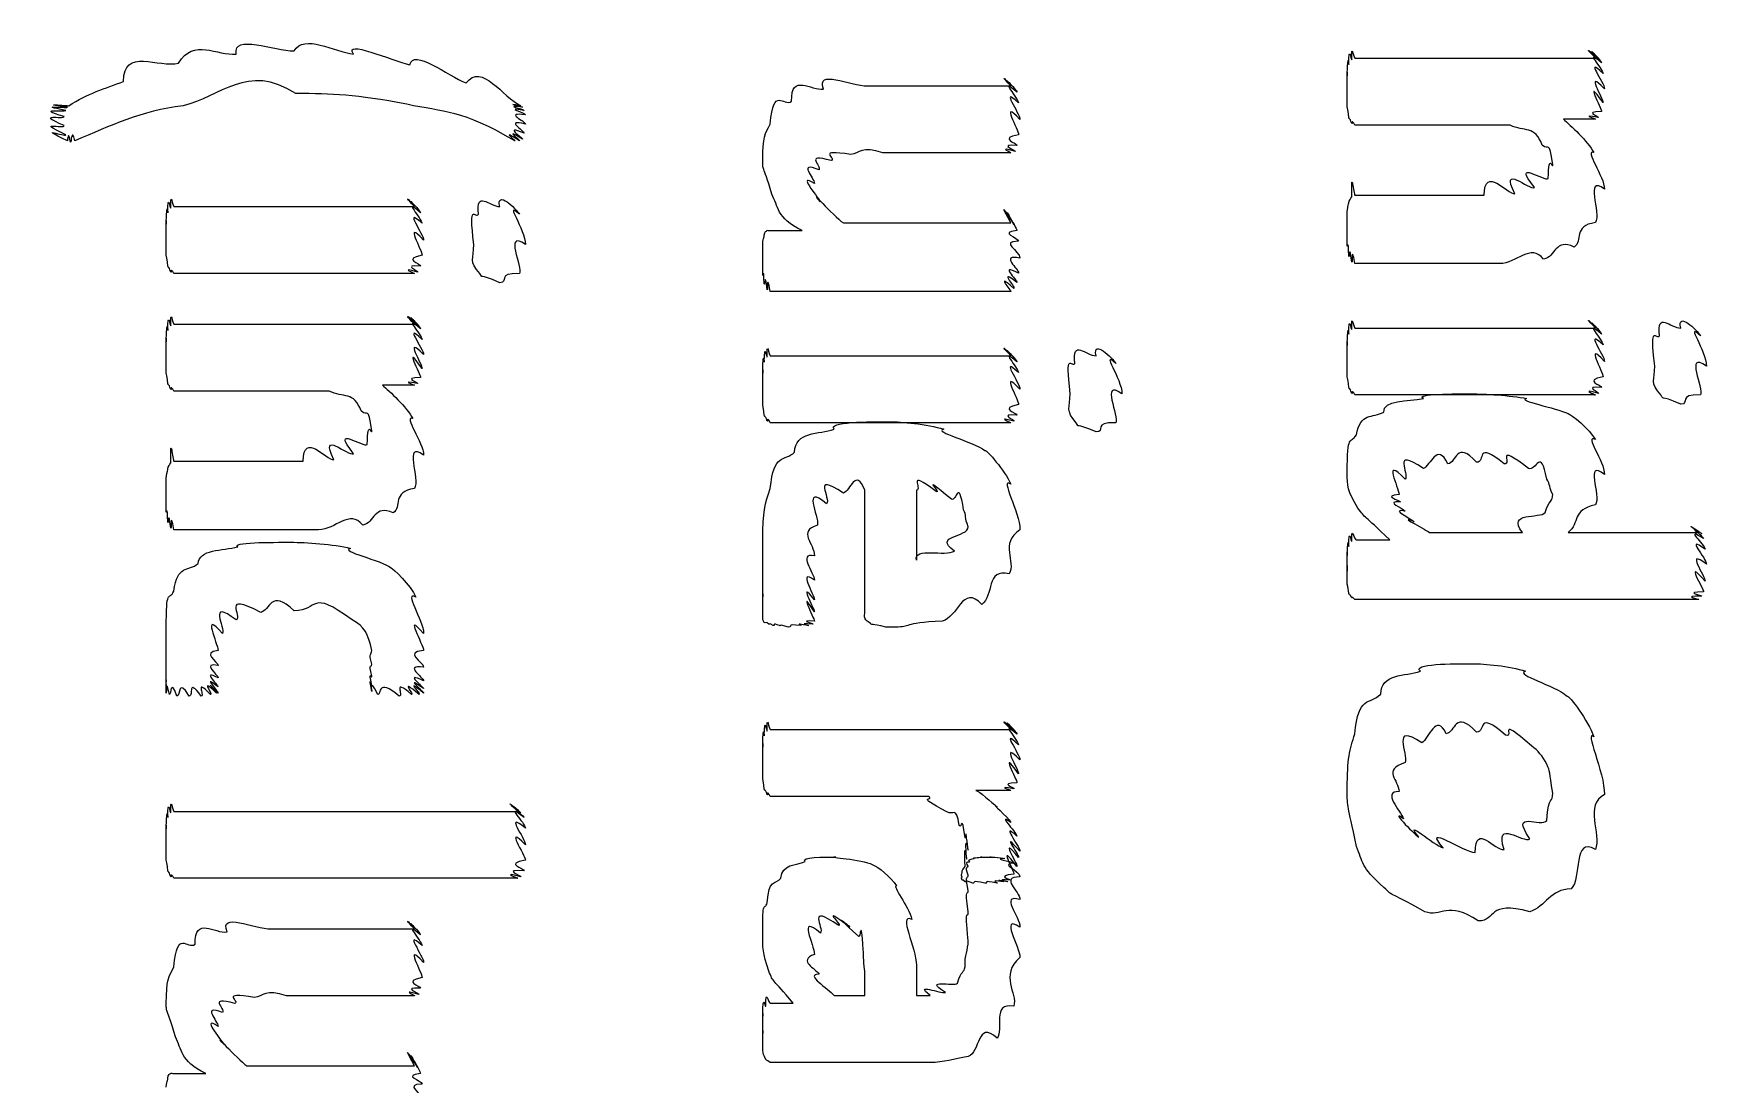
# Model space of a CAD drawing. Header units: millimetres. Extents: x 0 to 33.1, y 1.5 to 45.3.
# Drawn here: x 0.3605 to 0.599, y 5.433 to 5.5828 of the extents above; entities that cross this region are included whole.
import ezdxf

# ---------------------------------------------------------------- set-up
doc = ezdxf.new("R2010")
doc.units = ezdxf.units.MM
doc.header["$MEASUREMENT"] = 0
doc.layers.get('0').update_dxf_attribs({"linetype": 'CONTINUOUS'})

msp = doc.modelspace()

# ---------------------------------------------------------------- linework, layer by layer
at = {"color": 11, "linetype": 'Continuous'}
for p, q in [((0.548882, 5.57932), (0.583171, 5.57932)), ((0.479438, 5.57536), (0.499838, 5.57536)), ((0.571018, 5.56976), (0.548882, 5.56976)), ((0.583171, 5.57064), (0.578614, 5.57064)), ((0.429144, 5.56754), (0.429144, 5.56754)), ((0.499838, 5.56581), (0.481608, 5.56581)), ((0.548882, 5.55979), (0.567329, 5.55979)), ((0.380533, 5.55817), (0.414822, 5.55817)), ((0.465549, 5.55474), (0.470107, 5.55474)), ((0.475965, 5.55583), (0.499838, 5.55583)), ((0.569499, 5.55003), (0.548882, 5.55003)), ((0.414822, 5.54861), (0.380533, 5.54861)), ((0.426975, 5.54731), (0.426975, 5.54731)), ((0.499838, 5.54606), (0.465549, 5.54606)), ((0.380533, 5.54139), (0.414822, 5.54139)), ((0.548882, 5.54085), (0.583171, 5.54085)), ((0.465549, 5.53689), (0.499838, 5.53689)), ((0.402669, 5.53185), (0.380533, 5.53185)), ((0.414822, 5.53271), (0.410265, 5.53271)), ((0.583171, 5.53131), (0.548882, 5.53131)), ((0.595324, 5.53), (0.595324, 5.53)), ((0.499838, 5.52735), (0.465549, 5.52735)), ((0.51199, 5.52604), (0.51199, 5.52604)), ((0.380533, 5.52186), (0.398981, 5.52186)), ((0.479004, 5.50017), (0.479004, 5.51774)), ((0.486382, 5.51774), (0.486382, 5.50776)), ((0.40115, 5.5121), (0.380533, 5.5121)), ((0.559517, 5.51172), (0.572754, 5.51172)), ((0.579264, 5.51172), (0.597928, 5.51172)), ((0.5491, 5.51064), (0.553874, 5.51064)), ((0.597928, 5.50217), (0.548882, 5.50217)), ((0.483344, 5.49821), (0.482042, 5.49821)), ((0.382704, 5.48839), (0.382704, 5.48839)), ((0.465549, 5.48361), (0.499838, 5.48361)), ((0.488118, 5.47407), (0.465549, 5.47407)), ((0.499838, 5.47493), (0.494846, 5.47493)), ((0.380533, 5.47194), (0.429579, 5.47194)), ((0.566026, 5.4661), (0.566026, 5.4661)), ((0.429579, 5.4624), (0.380533, 5.4624)), ((0.496149, 5.46169), (0.496149, 5.46169)), ((0.394422, 5.45518), (0.414822, 5.45518)), ((0.566461, 5.45632), (0.566461, 5.45632)), ((0.486382, 5.45003), (0.486382, 5.44569)), ((0.479004, 5.44569), (0.479004, 5.44917)), ((0.414822, 5.44564), (0.396593, 5.44564)), ((0.474664, 5.44569), (0.479004, 5.44569)), ((0.486382, 5.44569), (0.488336, 5.44569)), ((0.465549, 5.44461), (0.468804, 5.44461)), ((0.39095, 5.43565), (0.414822, 5.43565)), ((0.488336, 5.43614), (0.465549, 5.43614)), ((0.380533, 5.43457), (0.385092, 5.43457))]:
    msp.add_line(p, q, dxfattribs=at)
for points in [[(0.373372, 5.57601), (0.373264, 5.58094), (0.378472, 5.5779), (0.381185, 5.57861)], [(0.381185, 5.57861), (0.383356, 5.58225), (0.386664, 5.57964), (0.389432, 5.57992)], [(0.389432, 5.57992), (0.388835, 5.58285), (0.394911, 5.58035), (0.397678, 5.58035)], [(0.397678, 5.58035), (0.399089, 5.58285), (0.403375, 5.58024), (0.406142, 5.57992)], [(0.406142, 5.57992), (0.404622, 5.58208), (0.411567, 5.579), (0.414171, 5.5784)], [(0.548014, 5.57844), (0.548068, 5.58149), (0.548286, 5.579), (0.548449, 5.5791)], [(0.548449, 5.5791), (0.54834, 5.58182), (0.548719, 5.57932), (0.548882, 5.57932)], [(0.583171, 5.57932), (0.580783, 5.58182), (0.583442, 5.57932), (0.583604, 5.57932)], [(0.583604, 5.57932), (0.581218, 5.58165), (0.584039, 5.579), (0.584039, 5.57867)], [(0.584039, 5.57867), (0.581326, 5.58094), (0.584256, 5.57775), (0.584256, 5.57715)], [(0.397894, 5.57428), (0.391004, 5.57878), (0.387153, 5.57374), (0.381836, 5.57254)], [(0.414171, 5.5784), (0.414606, 5.58078), (0.419596, 5.57682), (0.4222, 5.57579)], [(0.4222, 5.57579), (0.424425, 5.57878), (0.427408, 5.57374), (0.430012, 5.57254)], [(0.547797, 5.57693), (0.547906, 5.58078), (0.548014, 5.57801), (0.548014, 5.57844)], [(0.547797, 5.57454), (0.547797, 5.57949), (0.547797, 5.57622), (0.547797, 5.57693)], [(0.584256, 5.57715), (0.581489, 5.57975), (0.584472, 5.57585), (0.584472, 5.57497)], [(0.468588, 5.57319), (0.468479, 5.57726), (0.471408, 5.57465), (0.473144, 5.57493)], [(0.473144, 5.57493), (0.471951, 5.57785), (0.476942, 5.57536), (0.479438, 5.57536)], [(0.499838, 5.57536), (0.49745, 5.57785), (0.500108, 5.57531), (0.500271, 5.57514)], [(0.500271, 5.57514), (0.497885, 5.57753), (0.500706, 5.57482), (0.500706, 5.57449)], [(0.500706, 5.57449), (0.497993, 5.57682), (0.500922, 5.57357), (0.500922, 5.57297)], [(0.584256, 5.57303), (0.581326, 5.57704), (0.584147, 5.57206), (0.584039, 5.57172)], [(0.584472, 5.57497), (0.581489, 5.57801), (0.584364, 5.57346), (0.584256, 5.57303)], [(0.36556, 5.57254), (0.368164, 5.57428), (0.370768, 5.57503), (0.373372, 5.57601)], [(0.413738, 5.57275), (0.406358, 5.57417), (0.403212, 5.57428), (0.397894, 5.57428)], [(0.465549, 5.56993), (0.466037, 5.57553), (0.467393, 5.57232), (0.468588, 5.57319)], [(0.500922, 5.57297), (0.498156, 5.57553), (0.501139, 5.57146), (0.501139, 5.57058)], [(0.501139, 5.57058), (0.498156, 5.57379), (0.501031, 5.56901), (0.500922, 5.56842)], [(0.547797, 5.57238), (0.547797, 5.57314), (0.547797, 5.57368), (0.547797, 5.57454)], [(0.364908, 5.57101), (0.360514, 5.57226), (0.365018, 5.57161), (0.365126, 5.57189)], [(0.364908, 5.56972), (0.360514, 5.57156), (0.364908, 5.57058), (0.364908, 5.57101)], [(0.365126, 5.57189), (0.360678, 5.57269), (0.365235, 5.57221), (0.365343, 5.57232)], [(0.365343, 5.57232), (0.360786, 5.57297), (0.365451, 5.57254), (0.36556, 5.57254)], [(0.381836, 5.57254), (0.375868, 5.57183), (0.371528, 5.56972), (0.366428, 5.56754)], [(0.429144, 5.56754), (0.42155, 5.572), (0.419054, 5.57161), (0.413738, 5.57275)], [(0.430012, 5.57254), (0.427192, 5.57297), (0.430231, 5.57249), (0.430231, 5.57232)], [(0.430231, 5.57232), (0.4273, 5.57269), (0.430447, 5.57206), (0.430447, 5.57189)], [(0.430447, 5.57189), (0.427463, 5.57243), (0.430664, 5.57156), (0.430664, 5.57124)], [(0.430664, 5.57124), (0.427463, 5.57167), (0.430664, 5.57036), (0.430664, 5.56993)], [(0.548014, 5.57086), (0.547906, 5.57183), (0.547906, 5.57167), (0.547797, 5.57238)], [(0.583604, 5.57086), (0.580783, 5.5714), (0.583279, 5.57064), (0.583171, 5.57064)], [(0.584039, 5.57172), (0.581218, 5.57167), (0.583876, 5.57101), (0.583604, 5.57086)], [(0.365126, 5.56842), (0.360514, 5.57053), (0.364908, 5.56917), (0.364908, 5.56972)], [(0.365343, 5.56754), (0.360678, 5.56982), (0.365126, 5.56799), (0.365126, 5.56842)], [(0.365776, 5.56733), (0.365451, 5.5695), (0.365343, 5.56743), (0.365343, 5.56754)], [(0.366428, 5.56754), (0.365886, 5.5695), (0.36594, 5.56733), (0.365776, 5.56733)], [(0.429796, 5.56754), (0.426758, 5.5695), (0.429417, 5.56743), (0.429144, 5.56754)], [(0.430231, 5.56776), (0.427192, 5.56967), (0.430067, 5.56754), (0.429796, 5.56754)], [(0.430447, 5.56863), (0.4273, 5.56993), (0.430339, 5.56793), (0.430231, 5.56776)], [(0.430664, 5.56993), (0.427463, 5.57069), (0.430556, 5.56896), (0.430447, 5.56863)], [(0.464464, 5.56472), (0.464464, 5.56814), (0.464789, 5.56853), (0.465549, 5.56993)], [(0.548449, 5.56999), (0.548068, 5.57107), (0.548122, 5.57042), (0.548014, 5.57086)], [(0.548882, 5.56976), (0.54834, 5.57081), (0.548557, 5.56988), (0.548449, 5.56999)], [(0.575575, 5.56694), (0.574544, 5.56976), (0.573025, 5.56879), (0.571018, 5.56976)], [(0.578614, 5.57064), (0.57959, 5.56976), (0.582086, 5.56749), (0.582954, 5.56586)], [(0.481608, 5.56581), (0.478624, 5.56685), (0.47819, 5.56575), (0.477051, 5.5656)], [(0.500489, 5.56603), (0.497558, 5.56685), (0.500108, 5.56581), (0.499838, 5.56581)], [(0.500706, 5.56689), (0.497885, 5.56711), (0.500597, 5.56619), (0.500489, 5.56603)], [(0.500922, 5.56842), (0.497993, 5.56787), (0.500814, 5.56722), (0.500706, 5.56689)], [(0.577094, 5.56413), (0.576551, 5.56793), (0.576551, 5.56597), (0.575575, 5.56694)], [(0.465767, 5.55994), (0.464464, 5.56451), (0.464464, 5.56315), (0.464464, 5.56472)], [(0.472493, 5.56342), (0.469347, 5.56467), (0.471843, 5.56222), (0.471843, 5.56147)], [(0.474229, 5.56472), (0.470215, 5.56581), (0.472928, 5.56401), (0.472493, 5.56342)], [(0.477051, 5.5656), (0.471843, 5.5664), (0.475097, 5.56506), (0.474229, 5.56472)], [(0.571669, 5.56), (0.569499, 5.56446), (0.573731, 5.56044), (0.57449, 5.56087)], [(0.57449, 5.56087), (0.571072, 5.56515), (0.57601, 5.56164), (0.576443, 5.56218)], [(0.576443, 5.56218), (0.576551, 5.56619), (0.577094, 5.56326), (0.577094, 5.56413)], [(0.582954, 5.56586), (0.581489, 5.56646), (0.584472, 5.56239), (0.584472, 5.56065)], [(0.471843, 5.56147), (0.469347, 5.5631), (0.472114, 5.55974), (0.472711, 5.55886)], [(0.548449, 5.55957), (0.54834, 5.56413), (0.548719, 5.55979), (0.548882, 5.55979)], [(0.567329, 5.55979), (0.567329, 5.56413), (0.570637, 5.5599), (0.571669, 5.56)], [(0.584472, 5.56065), (0.581489, 5.56282), (0.584039, 5.55718), (0.583171, 5.55588)], [(0.379449, 5.55578), (0.379557, 5.55963), (0.379665, 5.55686), (0.379665, 5.55729)], [(0.379665, 5.55729), (0.379719, 5.56033), (0.379937, 5.55783), (0.3801, 5.55794)], [(0.3801, 5.55794), (0.379992, 5.56065), (0.380371, 5.55817), (0.380533, 5.55817)], [(0.414822, 5.55817), (0.412435, 5.56065), (0.415093, 5.55811), (0.415256, 5.55794)], [(0.415256, 5.55794), (0.412869, 5.56033), (0.41569, 5.55761), (0.41569, 5.55729)], [(0.41569, 5.55729), (0.412978, 5.55963), (0.415907, 5.55637), (0.415907, 5.55578)], [(0.423936, 5.55707), (0.423557, 5.56065), (0.42551, 5.55817), (0.426975, 5.55817)], [(0.426975, 5.55817), (0.426432, 5.56065), (0.429363, 5.55783), (0.429796, 5.55707)], [(0.470107, 5.55474), (0.466308, 5.55658), (0.466743, 5.55821), (0.465767, 5.55994)], [(0.472711, 5.55886), (0.470649, 5.56119), (0.474501, 5.55686), (0.475965, 5.55583)], [(0.499838, 5.55583), (0.49745, 5.56017), (0.500108, 5.55578), (0.500271, 5.55561)], [(0.500271, 5.55561), (0.497885, 5.55974), (0.500706, 5.55507), (0.500706, 5.55474)], [(0.548014, 5.55871), (0.548068, 5.55908), (0.548286, 5.55931), (0.548449, 5.55957)], [(0.379449, 5.55339), (0.379449, 5.55832), (0.379449, 5.55507), (0.379449, 5.55578)], [(0.415907, 5.55578), (0.41314, 5.55832), (0.416124, 5.55425), (0.416124, 5.55339)], [(0.423286, 5.55274), (0.422526, 5.55919), (0.423503, 5.55637), (0.423936, 5.55707)], [(0.429796, 5.55707), (0.427463, 5.55919), (0.430664, 5.5549), (0.430664, 5.55274)], [(0.547797, 5.5574), (0.547906, 5.55849), (0.548014, 5.55843), (0.548014, 5.55871)], [(0.547797, 5.55479), (0.547797, 5.55718), (0.547797, 5.55669), (0.547797, 5.5574)], [(0.416124, 5.55339), (0.41314, 5.55658), (0.416015, 5.55181), (0.415907, 5.55122)], [(0.430664, 5.55274), (0.427463, 5.55501), (0.430339, 5.54937), (0.429796, 5.54861)], [(0.464681, 5.5541), (0.464735, 5.55469), (0.464953, 5.55464), (0.465115, 5.55474)], [(0.465115, 5.55474), (0.465007, 5.55485), (0.465386, 5.55474), (0.465549, 5.55474)], [(0.500706, 5.55474), (0.497993, 5.55442), (0.500922, 5.55382), (0.500922, 5.55322)], [(0.547797, 5.55263), (0.547797, 5.55533), (0.547797, 5.55393), (0.547797, 5.55479)], [(0.583171, 5.55588), (0.579915, 5.55544), (0.581435, 5.55328), (0.580132, 5.5524)], [(0.379449, 5.55122), (0.379449, 5.55197), (0.379449, 5.55251), (0.379449, 5.55339)], [(0.424154, 5.54861), (0.422526, 5.55035), (0.423286, 5.55072), (0.423286, 5.55274)], [(0.464464, 5.55279), (0.464572, 5.55399), (0.464681, 5.55365), (0.464681, 5.5541)], [(0.464464, 5.5504), (0.464464, 5.55296), (0.464464, 5.55225), (0.464464, 5.55279)], [(0.500922, 5.55322), (0.498156, 5.55322), (0.501139, 5.55186), (0.501139, 5.55083)], [(0.548014, 5.55111), (0.547906, 5.55404), (0.547906, 5.55192), (0.547797, 5.55263)], [(0.548449, 5.55024), (0.548068, 5.55328), (0.548122, 5.55067), (0.548014, 5.55111)], [(0.548882, 5.55003), (0.54834, 5.553), (0.548557, 5.55013), (0.548449, 5.55024)], [(0.575792, 5.55067), (0.573947, 5.553), (0.57194, 5.55003), (0.569499, 5.55003)], [(0.580132, 5.5524), (0.577419, 5.55371), (0.577528, 5.551), (0.575792, 5.55067)], [(0.379665, 5.54969), (0.379557, 5.55067), (0.379557, 5.55051), (0.379449, 5.55122)], [(0.3801, 5.54883), (0.379719, 5.54992), (0.379775, 5.54926), (0.379665, 5.54969)], [(0.41569, 5.54969), (0.412869, 5.54992), (0.415528, 5.54899), (0.415256, 5.54883)], [(0.415907, 5.55122), (0.412978, 5.55067), (0.415799, 5.55003), (0.41569, 5.54969)], [(0.464464, 5.54844), (0.464464, 5.55122), (0.464464, 5.54969), (0.464464, 5.5504)], [(0.464681, 5.54715), (0.464572, 5.55007), (0.464572, 5.5479), (0.464464, 5.54844)], [(0.500922, 5.54867), (0.497993, 5.55018), (0.500814, 5.54769), (0.500706, 5.54736)], [(0.501139, 5.55083), (0.498156, 5.55138), (0.501031, 5.54926), (0.500922, 5.54867)], [(0.380533, 5.54861), (0.379992, 5.54964), (0.380208, 5.54872), (0.3801, 5.54883)], [(0.415256, 5.54883), (0.412435, 5.54964), (0.414931, 5.54861), (0.414822, 5.54861)], [(0.426975, 5.54731), (0.423719, 5.54878), (0.424696, 5.54775), (0.424154, 5.54861)], [(0.429796, 5.54861), (0.426432, 5.54878), (0.428386, 5.54731), (0.426975, 5.54731)], [(0.465115, 5.54628), (0.464735, 5.54932), (0.464789, 5.54671), (0.464681, 5.54715)], [(0.465549, 5.54606), (0.465007, 5.54904), (0.465224, 5.54617), (0.465115, 5.54628)], [(0.500271, 5.5465), (0.49745, 5.54904), (0.499946, 5.54606), (0.499838, 5.54606)], [(0.500706, 5.54736), (0.497885, 5.54949), (0.500543, 5.54665), (0.500271, 5.5465)], [(0.379449, 5.53901), (0.379557, 5.54286), (0.379665, 5.5401), (0.379665, 5.54053)], [(0.379665, 5.54053), (0.379719, 5.54357), (0.379937, 5.54107), (0.3801, 5.54118)], [(0.3801, 5.54118), (0.379992, 5.54389), (0.380371, 5.54139), (0.380533, 5.54139)], [(0.414822, 5.54139), (0.412435, 5.54389), (0.415093, 5.54139), (0.415256, 5.54139)], [(0.415256, 5.54139), (0.412869, 5.54372), (0.41569, 5.54107), (0.41569, 5.54075)], [(0.41569, 5.54075), (0.412978, 5.54303), (0.415907, 5.53982), (0.415907, 5.53922)], [(0.548014, 5.53999), (0.548068, 5.54303), (0.548286, 5.54053), (0.548449, 5.54064)], [(0.548449, 5.54064), (0.54834, 5.54335), (0.548719, 5.54085), (0.548882, 5.54085)], [(0.583171, 5.54085), (0.580783, 5.54335), (0.583442, 5.54081), (0.583604, 5.54064)], [(0.583604, 5.54064), (0.581218, 5.54303), (0.584039, 5.54031), (0.584039, 5.53999)], [(0.592285, 5.53976), (0.591906, 5.54335), (0.593858, 5.54085), (0.595324, 5.54085)], [(0.595324, 5.54085), (0.594781, 5.54335), (0.597711, 5.54053), (0.598144, 5.53976)], [(0.379449, 5.53662), (0.379449, 5.54156), (0.379449, 5.53831), (0.379449, 5.53901)], [(0.415907, 5.53922), (0.41314, 5.54183), (0.416124, 5.53792), (0.416124, 5.53706)], [(0.547797, 5.53847), (0.547906, 5.54232), (0.548014, 5.53956), (0.548014, 5.53999)], [(0.547797, 5.53608), (0.547797, 5.54101), (0.547797, 5.53776), (0.547797, 5.53847)], [(0.584039, 5.53999), (0.581326, 5.54232), (0.584256, 5.53907), (0.584256, 5.53847)], [(0.584256, 5.53847), (0.581489, 5.54101), (0.584472, 5.53694), (0.584472, 5.53608)], [(0.591635, 5.53543), (0.590875, 5.54189), (0.591851, 5.53907), (0.592285, 5.53976)], [(0.598144, 5.53976), (0.595811, 5.54189), (0.599012, 5.5376), (0.599012, 5.53543)], [(0.415907, 5.5351), (0.412978, 5.53911), (0.415799, 5.53413), (0.41569, 5.53381)], [(0.416124, 5.53706), (0.41314, 5.5401), (0.416015, 5.53554), (0.415907, 5.5351)], [(0.464464, 5.5345), (0.464572, 5.53836), (0.464681, 5.5356), (0.464681, 5.53603)], [(0.464681, 5.53603), (0.464735, 5.53907), (0.464953, 5.53657), (0.465115, 5.53668)], [(0.465115, 5.53668), (0.465007, 5.53939), (0.465386, 5.53689), (0.465549, 5.53689)], [(0.499838, 5.53689), (0.49745, 5.53939), (0.500108, 5.53683), (0.500271, 5.53668)], [(0.500271, 5.53668), (0.497885, 5.53907), (0.500706, 5.53635), (0.500706, 5.53603)], [(0.500706, 5.53603), (0.497993, 5.53836), (0.500922, 5.5351), (0.500922, 5.5345)], [(0.508951, 5.53581), (0.508572, 5.53939), (0.510525, 5.53689), (0.51199, 5.53689)], [(0.51199, 5.53689), (0.511447, 5.53939), (0.514378, 5.53657), (0.514811, 5.53581)], [(0.584472, 5.53608), (0.581489, 5.53928), (0.584364, 5.5345), (0.584256, 5.5339)], [(0.379449, 5.53444), (0.379449, 5.53521), (0.379449, 5.53575), (0.379449, 5.53662)], [(0.464464, 5.53212), (0.464464, 5.53706), (0.464464, 5.53381), (0.464464, 5.5345)], [(0.500922, 5.5345), (0.498156, 5.53706), (0.501139, 5.53299), (0.501139, 5.53212)], [(0.508301, 5.53147), (0.507542, 5.53792), (0.508518, 5.5351), (0.508951, 5.53581)], [(0.514811, 5.53581), (0.512478, 5.53792), (0.515679, 5.53364), (0.515679, 5.53147)], [(0.547797, 5.5339), (0.547797, 5.53467), (0.547797, 5.53521), (0.547797, 5.53608)], [(0.599012, 5.53543), (0.595811, 5.53771), (0.598687, 5.53207), (0.598144, 5.53131)], [(0.379665, 5.53293), (0.379557, 5.5339), (0.379557, 5.53375), (0.379449, 5.53444)], [(0.415256, 5.53293), (0.412435, 5.53347), (0.414931, 5.53271), (0.414822, 5.53271)], [(0.41569, 5.53381), (0.412869, 5.53375), (0.415528, 5.5331), (0.415256, 5.53293)], [(0.501139, 5.53212), (0.498156, 5.53532), (0.501031, 5.53054), (0.500922, 5.52994)], [(0.515679, 5.53147), (0.512478, 5.53375), (0.515354, 5.5281), (0.514811, 5.52735)], [(0.548014, 5.53239), (0.547906, 5.53336), (0.547906, 5.53321), (0.547797, 5.5339)], [(0.584256, 5.5339), (0.581326, 5.53336), (0.584147, 5.53271), (0.584039, 5.53239)], [(0.592503, 5.53131), (0.590875, 5.53304), (0.591635, 5.53342), (0.591635, 5.53543)], [(0.3801, 5.53207), (0.379719, 5.53315), (0.379775, 5.5325), (0.379665, 5.53293)], [(0.380533, 5.53185), (0.379992, 5.53288), (0.380208, 5.53196), (0.3801, 5.53207)], [(0.407226, 5.52903), (0.406196, 5.53185), (0.404676, 5.53087), (0.402669, 5.53185)], [(0.410265, 5.53271), (0.411242, 5.53185), (0.413738, 5.52957), (0.414606, 5.52794)], [(0.464464, 5.52994), (0.464464, 5.53071), (0.464464, 5.53125), (0.464464, 5.53212)], [(0.509169, 5.52735), (0.507542, 5.52908), (0.508301, 5.52946), (0.508301, 5.53147)], [(0.548449, 5.53153), (0.548068, 5.53261), (0.548122, 5.53196), (0.548014, 5.53239)], [(0.548882, 5.53131), (0.54834, 5.53233), (0.548557, 5.53142), (0.548449, 5.53153)], [(0.553006, 5.52886), (0.552843, 5.5306), (0.556478, 5.53039), (0.558649, 5.53082)], [(0.558649, 5.53082), (0.557346, 5.53147), (0.56326, 5.53147), (0.565593, 5.53147)], [(0.565593, 5.53147), (0.567165, 5.53147), (0.571072, 5.53125), (0.573406, 5.53082)], [(0.573406, 5.53082), (0.571778, 5.53049), (0.577636, 5.52951), (0.579264, 5.52865)], [(0.583604, 5.53153), (0.580783, 5.53233), (0.583279, 5.53131), (0.583171, 5.53131)], [(0.584039, 5.53239), (0.581218, 5.53261), (0.583876, 5.53168), (0.583604, 5.53153)], [(0.595324, 5.53), (0.592068, 5.53147), (0.593044, 5.53043), (0.592503, 5.53131)], [(0.598144, 5.53131), (0.594781, 5.53147), (0.596733, 5.53), (0.595324, 5.53)], [(0.408746, 5.52621), (0.408203, 5.53), (0.408203, 5.52806), (0.407226, 5.52903)], [(0.414606, 5.52794), (0.41314, 5.52854), (0.416124, 5.52447), (0.416124, 5.52274)], [(0.464681, 5.52843), (0.464572, 5.5294), (0.464572, 5.52924), (0.464464, 5.52994)], [(0.465115, 5.52756), (0.464735, 5.52865), (0.464789, 5.528), (0.464681, 5.52843)], [(0.500706, 5.52843), (0.497885, 5.52865), (0.500543, 5.52772), (0.500271, 5.52756)], [(0.500922, 5.52994), (0.497993, 5.5294), (0.500814, 5.52875), (0.500706, 5.52843)], [(0.5491, 5.52561), (0.549642, 5.52886), (0.551378, 5.528), (0.553006, 5.52886)], [(0.579264, 5.52865), (0.579753, 5.5286), (0.582303, 5.52642), (0.583171, 5.52496)], [(0.3801, 5.52165), (0.379992, 5.52621), (0.380371, 5.52186), (0.380533, 5.52186)], [(0.398981, 5.52186), (0.398981, 5.52621), (0.402289, 5.52197), (0.403321, 5.52208)], [(0.403321, 5.52208), (0.40115, 5.52653), (0.405382, 5.52251), (0.406142, 5.52294)], [(0.406142, 5.52294), (0.402724, 5.52724), (0.407661, 5.52371), (0.408094, 5.52425)], [(0.408094, 5.52425), (0.408203, 5.52826), (0.408746, 5.52533), (0.408746, 5.52621)], [(0.465549, 5.52735), (0.465007, 5.52838), (0.465224, 5.52746), (0.465115, 5.52756)], [(0.469021, 5.52317), (0.469075, 5.5261), (0.472493, 5.52572), (0.474664, 5.52642)], [(0.474664, 5.52642), (0.473579, 5.5275), (0.479656, 5.5275), (0.482693, 5.5275)], [(0.482693, 5.5275), (0.483996, 5.5275), (0.487956, 5.52718), (0.490289, 5.52642)], [(0.490289, 5.52642), (0.488607, 5.5261), (0.494521, 5.52468), (0.496149, 5.52339)], [(0.500271, 5.52756), (0.49745, 5.52838), (0.499946, 5.52735), (0.499838, 5.52735)], [(0.51199, 5.52604), (0.508735, 5.5275), (0.509711, 5.52647), (0.509169, 5.52735)], [(0.514811, 5.52735), (0.511447, 5.5275), (0.5134, 5.52604), (0.51199, 5.52604)], [(0.547797, 5.52018), (0.547797, 5.52615), (0.548232, 5.52419), (0.5491, 5.52561)], [(0.416124, 5.52274), (0.41314, 5.5249), (0.41569, 5.51926), (0.414822, 5.51796)], [(0.558649, 5.52083), (0.553982, 5.52399), (0.556749, 5.51992), (0.556044, 5.51932)], [(0.562121, 5.52149), (0.560656, 5.52468), (0.559625, 5.52115), (0.558649, 5.52083)], [(0.566243, 5.52171), (0.56326, 5.52496), (0.563422, 5.52165), (0.562121, 5.52149)], [(0.57015, 5.52149), (0.566026, 5.52496), (0.567546, 5.52171), (0.566243, 5.52171)], [(0.573622, 5.52083), (0.568631, 5.52468), (0.571451, 5.52138), (0.57015, 5.52149)], [(0.576226, 5.51932), (0.575412, 5.52399), (0.574761, 5.5204), (0.573622, 5.52083)], [(0.583171, 5.52496), (0.581489, 5.52572), (0.584472, 5.52186), (0.584472, 5.51997)], [(0.379665, 5.52078), (0.379719, 5.52115), (0.379937, 5.52138), (0.3801, 5.52165)], [(0.465549, 5.51796), (0.466037, 5.52317), (0.467557, 5.52175), (0.469021, 5.52317)], [(0.496149, 5.52339), (0.496419, 5.52349), (0.498969, 5.52051), (0.499838, 5.51861)], [(0.556044, 5.51932), (0.552681, 5.52279), (0.555176, 5.51801), (0.555176, 5.51714)], [(0.584472, 5.51997), (0.581489, 5.52225), (0.584039, 5.51693), (0.583171, 5.51563)], [(0.379449, 5.51947), (0.379557, 5.52056), (0.379665, 5.52051), (0.379665, 5.52078)], [(0.379449, 5.51687), (0.379449, 5.51926), (0.379449, 5.51878), (0.379449, 5.51947)], [(0.475965, 5.51731), (0.471246, 5.52046), (0.474283, 5.51654), (0.473579, 5.51579)], [(0.479004, 5.51774), (0.477756, 5.521), (0.476942, 5.51764), (0.475965, 5.51731)], [(0.489204, 5.51753), (0.4847, 5.521), (0.487358, 5.51774), (0.486382, 5.51774)], [(0.491374, 5.51644), (0.486436, 5.52056), (0.490072, 5.51725), (0.489204, 5.51753)], [(0.49311, 5.51492), (0.49235, 5.51969), (0.492079, 5.516), (0.491374, 5.51644)], [(0.499838, 5.51861), (0.498156, 5.51969), (0.501139, 5.5146), (0.501139, 5.5121)], [(0.549317, 5.51519), (0.547797, 5.51758), (0.547797, 5.51844), (0.547797, 5.52018)], [(0.577094, 5.51714), (0.576551, 5.51801), (0.576768, 5.51861), (0.576226, 5.51932)], [(0.379449, 5.51471), (0.379449, 5.51742), (0.379449, 5.516), (0.379449, 5.51687)], [(0.414822, 5.51796), (0.411567, 5.51753), (0.413086, 5.51535), (0.411783, 5.51449)], [(0.464464, 5.51079), (0.464464, 5.51449), (0.464789, 5.51594), (0.465549, 5.51796)], [(0.473579, 5.51579), (0.469943, 5.51882), (0.472547, 5.51394), (0.472276, 5.51275)], [(0.555176, 5.51714), (0.552681, 5.51687), (0.555231, 5.51639), (0.555393, 5.51606)], [(0.57601, 5.51454), (0.576551, 5.51628), (0.577094, 5.51617), (0.577094, 5.51714)], [(0.379665, 5.51318), (0.379557, 5.51611), (0.379557, 5.514), (0.379449, 5.51471)], [(0.3801, 5.51232), (0.379719, 5.51535), (0.379775, 5.51275), (0.379665, 5.51318)], [(0.380533, 5.5121), (0.379992, 5.51508), (0.380208, 5.51221), (0.3801, 5.51232)], [(0.407443, 5.51275), (0.405599, 5.51508), (0.403592, 5.5121), (0.40115, 5.5121)], [(0.411783, 5.51449), (0.409071, 5.51579), (0.409179, 5.51307), (0.407443, 5.51275)], [(0.493761, 5.51253), (0.493218, 5.51378), (0.493544, 5.51421), (0.49311, 5.51492)], [(0.553874, 5.51064), (0.549968, 5.51443), (0.550456, 5.51361), (0.549317, 5.51519)], [(0.555393, 5.51606), (0.553006, 5.51617), (0.555718, 5.51519), (0.556044, 5.51476)], [(0.556044, 5.51476), (0.553711, 5.51514), (0.556912, 5.51367), (0.557346, 5.51324)], [(0.557346, 5.51324), (0.554742, 5.51426), (0.558649, 5.51232), (0.559517, 5.51172)], [(0.572754, 5.51172), (0.570475, 5.51471), (0.57525, 5.51367), (0.57601, 5.51454)], [(0.583171, 5.51563), (0.579753, 5.51497), (0.581, 5.51303), (0.579264, 5.51172)], [(0.472276, 5.51275), (0.469347, 5.51188), (0.471843, 5.51014), (0.471843, 5.5084)], [(0.491808, 5.50906), (0.488607, 5.51133), (0.493761, 5.51096), (0.493761, 5.51253)], [(0.501139, 5.5121), (0.498156, 5.51014), (0.500597, 5.50754), (0.499621, 5.50581)], [(0.547797, 5.50846), (0.547906, 5.51193), (0.548014, 5.50933), (0.548014, 5.50976)], [(0.548014, 5.50976), (0.548068, 5.51269), (0.548286, 5.51031), (0.548449, 5.51042)], [(0.548449, 5.51042), (0.54834, 5.51297), (0.548774, 5.51064), (0.5491, 5.51064)], [(0.597928, 5.51172), (0.595215, 5.51367), (0.598199, 5.51167), (0.598361, 5.5115)], [(0.598361, 5.5115), (0.59554, 5.5134), (0.598579, 5.51118), (0.598579, 5.51085)], [(0.598579, 5.51085), (0.595649, 5.51269), (0.598796, 5.50993), (0.598796, 5.50933)], [(0.384006, 5.50726), (0.38406, 5.50933), (0.387478, 5.50911), (0.389649, 5.50965)], [(0.389649, 5.50965), (0.388564, 5.51031), (0.394476, 5.51031), (0.397244, 5.51031)], [(0.397244, 5.51031), (0.399251, 5.51031), (0.403375, 5.51004), (0.405707, 5.50944)], [(0.405707, 5.50944), (0.404025, 5.509), (0.410101, 5.50782), (0.411567, 5.50662)], [(0.464464, 5.50646), (0.464464, 5.51014), (0.464464, 5.50922), (0.464464, 5.51079)], [(0.486382, 5.50776), (0.486003, 5.50971), (0.490506, 5.50819), (0.491808, 5.50906)], [(0.547797, 5.50629), (0.547797, 5.51096), (0.547797, 5.50792), (0.547797, 5.50846)], [(0.547797, 5.50435), (0.547797, 5.50933), (0.547797, 5.50558), (0.547797, 5.50629)], [(0.598796, 5.50933), (0.595811, 5.5115), (0.599012, 5.50803), (0.599012, 5.50717)], [(0.599012, 5.50717), (0.595811, 5.50965), (0.598904, 5.50537), (0.598796, 5.50478)], [(0.380533, 5.50336), (0.381022, 5.50717), (0.382542, 5.50613), (0.384006, 5.50726)], [(0.464464, 5.50276), (0.464464, 5.50743), (0.464464, 5.50504), (0.464464, 5.50646)], [(0.471843, 5.5084), (0.469347, 5.50885), (0.471843, 5.50597), (0.471843, 5.50493)], [(0.598796, 5.50478), (0.595649, 5.50836), (0.598687, 5.50358), (0.598579, 5.50325)], [(0.411567, 5.50662), (0.411675, 5.50672), (0.414279, 5.50413), (0.415039, 5.5025)], [(0.464464, 5.50017), (0.464464, 5.50526), (0.464464, 5.50163), (0.464464, 5.50276)], [(0.471843, 5.50493), (0.469347, 5.50667), (0.471843, 5.50288), (0.471843, 5.50211)], [(0.471843, 5.50211), (0.469347, 5.50526), (0.471843, 5.50082), (0.471843, 5.50038)], [(0.499621, 5.50581), (0.496257, 5.50667), (0.49745, 5.50265), (0.495714, 5.50146)], [(0.379449, 5.49794), (0.379449, 5.50413), (0.379775, 5.50179), (0.380533, 5.50336)], [(0.389432, 5.49924), (0.3852, 5.50239), (0.387913, 5.49804), (0.387478, 5.49729)], [(0.392904, 5.50032), (0.387099, 5.50336), (0.390408, 5.49968), (0.389432, 5.49924)], [(0.397678, 5.50054), (0.394314, 5.50379), (0.394206, 5.50049), (0.392904, 5.50032)], [(0.405925, 5.49924), (0.399849, 5.50379), (0.401258, 5.50054), (0.397678, 5.50054)], [(0.415039, 5.5025), (0.41314, 5.50353), (0.416124, 5.49918), (0.416124, 5.49729)], [(0.471843, 5.50038), (0.469347, 5.50424), (0.471843, 5.4994), (0.471843, 5.49908)], [(0.495714, 5.50146), (0.492947, 5.50439), (0.492242, 5.49951), (0.490072, 5.49908)], [(0.548014, 5.50304), (0.547906, 5.50358), (0.547906, 5.50379), (0.547797, 5.50435)], [(0.548449, 5.50239), (0.548068, 5.50299), (0.548122, 5.50276), (0.548014, 5.50304)], [(0.548882, 5.50217), (0.54834, 5.50271), (0.548557, 5.50228), (0.548449, 5.50239)], [(0.598361, 5.50261), (0.595215, 5.50271), (0.598036, 5.50217), (0.597928, 5.50217)], [(0.598579, 5.50325), (0.59554, 5.50315), (0.598469, 5.50276), (0.598361, 5.50261)], [(0.387478, 5.49729), (0.384332, 5.50092), (0.386828, 5.49576), (0.386828, 5.4949)], [(0.416124, 5.49729), (0.41314, 5.50076), (0.416124, 5.49567), (0.416124, 5.4949)], [(0.464681, 5.49886), (0.464464, 5.49929), (0.464464, 5.49946), (0.464464, 5.50017)], [(0.479656, 5.49886), (0.478787, 5.49946), (0.479004, 5.49962), (0.479004, 5.50017)], [(0.379449, 5.49511), (0.379449, 5.49642), (0.379449, 5.49696), (0.379449, 5.49794)], [(0.408746, 5.4949), (0.408203, 5.49729), (0.407769, 5.49826), (0.405925, 5.49924)], [(0.465332, 5.49864), (0.464899, 5.49903), (0.464953, 5.49875), (0.464681, 5.49886)], [(0.465983, 5.49843), (0.465332, 5.49886), (0.465603, 5.49854), (0.465332, 5.49864)], [(0.466851, 5.49843), (0.465767, 5.49886), (0.466254, 5.49843), (0.465983, 5.49843)], [(0.468153, 5.49821), (0.466471, 5.49875), (0.467285, 5.49832), (0.466851, 5.49843)], [(0.469889, 5.49843), (0.467611, 5.49875), (0.468858, 5.49821), (0.468153, 5.49821)], [(0.470975, 5.49843), (0.468479, 5.49886), (0.470324, 5.49843), (0.469889, 5.49843)], [(0.471625, 5.49864), (0.469075, 5.49886), (0.471246, 5.49843), (0.470975, 5.49843)], [(0.471843, 5.49908), (0.469347, 5.49918), (0.471733, 5.49881), (0.471625, 5.49864)], [(0.482042, 5.49821), (0.479764, 5.49875), (0.480197, 5.49843), (0.479656, 5.49886)], [(0.490072, 5.49908), (0.484104, 5.49875), (0.485786, 5.49821), (0.483344, 5.49821)], [(0.379449, 5.49274), (0.379449, 5.49468), (0.379449, 5.49425), (0.379449, 5.49511)], [(0.379449, 5.49056), (0.379449, 5.49311), (0.379449, 5.49186), (0.379449, 5.49274)], [(0.386828, 5.4949), (0.384332, 5.49457), (0.386828, 5.49333), (0.386828, 5.49274)], [(0.386828, 5.49274), (0.384332, 5.49328), (0.386828, 5.49143), (0.386828, 5.491)], [(0.408746, 5.49294), (0.408203, 5.49468), (0.408746, 5.49419), (0.408746, 5.4949)], [(0.408746, 5.49121), (0.408203, 5.49338), (0.408746, 5.49224), (0.408746, 5.49294)], [(0.416124, 5.4949), (0.41314, 5.49457), (0.416124, 5.49328), (0.416124, 5.49251)], [(0.416124, 5.49251), (0.41314, 5.49294), (0.416124, 5.491), (0.416124, 5.49056)], [(0.558214, 5.49192), (0.556912, 5.493), (0.562879, 5.493), (0.56581, 5.493)], [(0.56581, 5.493), (0.567165, 5.493), (0.571018, 5.49268), (0.573188, 5.49192)], [(0.379449, 5.48926), (0.379449, 5.49197), (0.379449, 5.49001), (0.379449, 5.49056)], [(0.379449, 5.48882), (0.379449, 5.49138), (0.379449, 5.48899), (0.379449, 5.48926)], [(0.379883, 5.48861), (0.379449, 5.49121), (0.379449, 5.48872), (0.379449, 5.48882)], [(0.380968, 5.48839), (0.379992, 5.4911), (0.380154, 5.4885), (0.379883, 5.48861)], [(0.382704, 5.48839), (0.381022, 5.4911), (0.381511, 5.48839), (0.380968, 5.48839)], [(0.38444, 5.48839), (0.382324, 5.4911), (0.38341, 5.48839), (0.382704, 5.48839)], [(0.385742, 5.48861), (0.383356, 5.4911), (0.384983, 5.48839), (0.38444, 5.48839)], [(0.38661, 5.48882), (0.38406, 5.49121), (0.386176, 5.48861), (0.385742, 5.48861)], [(0.386828, 5.491), (0.384332, 5.49224), (0.386828, 5.49001), (0.386828, 5.48969)], [(0.386828, 5.48969), (0.384332, 5.49164), (0.386828, 5.48915), (0.386828, 5.48882)], [(0.386828, 5.48882), (0.384332, 5.49138), (0.386719, 5.48882), (0.38661, 5.48882)], [(0.408746, 5.4899), (0.408203, 5.4924), (0.408746, 5.49067), (0.408746, 5.49121)], [(0.408746, 5.48904), (0.408203, 5.49181), (0.408746, 5.48964), (0.408746, 5.4899)], [(0.409614, 5.48861), (0.408203, 5.49138), (0.408746, 5.48893), (0.408746, 5.48904)], [(0.412651, 5.48839), (0.409397, 5.4911), (0.410157, 5.4885), (0.409614, 5.48861)], [(0.414387, 5.48861), (0.411567, 5.4911), (0.413357, 5.48839), (0.412651, 5.48839)], [(0.415474, 5.48861), (0.412435, 5.49121), (0.414822, 5.48861), (0.414387, 5.48861)], [(0.416124, 5.49056), (0.41314, 5.49197), (0.416124, 5.48964), (0.416124, 5.48947)], [(0.416124, 5.48947), (0.41314, 5.49154), (0.416124, 5.48899), (0.416124, 5.48882)], [(0.416124, 5.48882), (0.41314, 5.49121), (0.415907, 5.48861), (0.415474, 5.48861)], [(0.552572, 5.48867), (0.552572, 5.4916), (0.556044, 5.49121), (0.558214, 5.49192)], [(0.573188, 5.49192), (0.571669, 5.49143), (0.577419, 5.4899), (0.579047, 5.48844)], [(0.548882, 5.48301), (0.549371, 5.48856), (0.550944, 5.48708), (0.552572, 5.48867)], [(0.579047, 5.48844), (0.57959, 5.48839), (0.582086, 5.48492), (0.582954, 5.48258)], [(0.464681, 5.48275), (0.464735, 5.48579), (0.464953, 5.48329), (0.465115, 5.4834)], [(0.465115, 5.4834), (0.465007, 5.48611), (0.465386, 5.48361), (0.465549, 5.48361)], [(0.499838, 5.48361), (0.49745, 5.48611), (0.500108, 5.48361), (0.500271, 5.48361)], [(0.500271, 5.48361), (0.497885, 5.48594), (0.500706, 5.48329), (0.500706, 5.48296)], [(0.561903, 5.48301), (0.560493, 5.48606), (0.559407, 5.48232), (0.558431, 5.48172)], [(0.566243, 5.48324), (0.563097, 5.48649), (0.563206, 5.48318), (0.561903, 5.48301)], [(0.570367, 5.48281), (0.566135, 5.48649), (0.567654, 5.48324), (0.566243, 5.48324)], [(0.574056, 5.48128), (0.568901, 5.48579), (0.571778, 5.48236), (0.570367, 5.48281)], [(0.464464, 5.48122), (0.464572, 5.48508), (0.464681, 5.48232), (0.464681, 5.48275)], [(0.464464, 5.47885), (0.464464, 5.48378), (0.464464, 5.48053), (0.464464, 5.48122)], [(0.500706, 5.48296), (0.497993, 5.48525), (0.500922, 5.48204), (0.500922, 5.48144)], [(0.500922, 5.48144), (0.498156, 5.48406), (0.501139, 5.48014), (0.501139, 5.47928)], [(0.558431, 5.48172), (0.553874, 5.48475), (0.556586, 5.48008), (0.556044, 5.47889)], [(0.582954, 5.48258), (0.581489, 5.48378), (0.584472, 5.47754), (0.584472, 5.47433)], [(0.500922, 5.47732), (0.497993, 5.48133), (0.500814, 5.47635), (0.500706, 5.47601)], [(0.501139, 5.47928), (0.498156, 5.48232), (0.501031, 5.47775), (0.500922, 5.47732)], [(0.547797, 5.47521), (0.547797, 5.47944), (0.548122, 5.48074), (0.548882, 5.48301)], [(0.576226, 5.47868), (0.575575, 5.47987), (0.575032, 5.48058), (0.574056, 5.48128)], [(0.464464, 5.47667), (0.464464, 5.47743), (0.464464, 5.47797), (0.464464, 5.47885)], [(0.556044, 5.47889), (0.552681, 5.47781), (0.555176, 5.4764), (0.555176, 5.47478)], [(0.577094, 5.47456), (0.576551, 5.47771), (0.576768, 5.47754), (0.576226, 5.47868)], [(0.464681, 5.47515), (0.464572, 5.47613), (0.464572, 5.47597), (0.464464, 5.47667)], [(0.500706, 5.47601), (0.497885, 5.47597), (0.500543, 5.47532), (0.500271, 5.47515)], [(0.379665, 5.47108), (0.379719, 5.47412), (0.379937, 5.47163), (0.3801, 5.47174)], [(0.3801, 5.47174), (0.379992, 5.47444), (0.380371, 5.47194), (0.380533, 5.47194)], [(0.429579, 5.47194), (0.426867, 5.47444), (0.42985, 5.4719), (0.430012, 5.47174)], [(0.430012, 5.47174), (0.427192, 5.47412), (0.430285, 5.4714), (0.430447, 5.47108)], [(0.465115, 5.47428), (0.464735, 5.47537), (0.464789, 5.47472), (0.464681, 5.47515)], [(0.465549, 5.47407), (0.465007, 5.4751), (0.465224, 5.47418), (0.465115, 5.47428)], [(0.490722, 5.4719), (0.48584, 5.47439), (0.489094, 5.47336), (0.488118, 5.47407)], [(0.494846, 5.47493), (0.495281, 5.47483), (0.497125, 5.47331), (0.497885, 5.47254)], [(0.500271, 5.47515), (0.49745, 5.47569), (0.499946, 5.47493), (0.499838, 5.47493)], [(0.5491, 5.46696), (0.547797, 5.47336), (0.547797, 5.47206), (0.547797, 5.47521)], [(0.555176, 5.47478), (0.552681, 5.47478), (0.555393, 5.47206), (0.555826, 5.47086)], [(0.576226, 5.47065), (0.576551, 5.4745), (0.577094, 5.47299), (0.577094, 5.47456)], [(0.584472, 5.47433), (0.581489, 5.47293), (0.584039, 5.46869), (0.583171, 5.46653)], [(0.379449, 5.46957), (0.379557, 5.47342), (0.379665, 5.47065), (0.379665, 5.47108)], [(0.379449, 5.46718), (0.379449, 5.47211), (0.379449, 5.46886), (0.379449, 5.46957)], [(0.430447, 5.47108), (0.427463, 5.47342), (0.430664, 5.47017), (0.430664, 5.46957)], [(0.430664, 5.46957), (0.427463, 5.47211), (0.430664, 5.46804), (0.430664, 5.46718)], [(0.492458, 5.46994), (0.492079, 5.47293), (0.49159, 5.47119), (0.490722, 5.4719)], [(0.493326, 5.46821), (0.492785, 5.47179), (0.492893, 5.4694), (0.492458, 5.46994)], [(0.497885, 5.47254), (0.496853, 5.47336), (0.499403, 5.47114), (0.499838, 5.47038)], [(0.499838, 5.47038), (0.497721, 5.4719), (0.500543, 5.46903), (0.500706, 5.46843)], [(0.555826, 5.47086), (0.553711, 5.4725), (0.557129, 5.46886), (0.557997, 5.46826)], [(0.557997, 5.46826), (0.55561, 5.47119), (0.560167, 5.46707), (0.561469, 5.46674)], [(0.573839, 5.46804), (0.570801, 5.47233), (0.575629, 5.46951), (0.576226, 5.47065)], [(0.430664, 5.46718), (0.427463, 5.47038), (0.430664, 5.4656), (0.430664, 5.465)], [(0.493761, 5.46647), (0.493218, 5.4706), (0.493599, 5.46767), (0.493326, 5.46821)], [(0.493544, 5.46517), (0.493218, 5.46962), (0.493761, 5.46604), (0.493761, 5.46647)], [(0.500922, 5.46539), (0.497993, 5.46886), (0.500814, 5.46451), (0.500706, 5.46408)], [(0.500706, 5.46843), (0.498156, 5.4706), (0.501139, 5.46701), (0.501139, 5.46625)], [(0.501139, 5.46625), (0.498156, 5.46962), (0.501031, 5.46571), (0.500922, 5.46539)], [(0.561469, 5.46674), (0.558322, 5.47043), (0.564399, 5.4661), (0.566026, 5.4661)], [(0.566026, 5.4661), (0.566026, 5.47043), (0.568847, 5.46625), (0.57015, 5.46653)], [(0.57015, 5.46653), (0.568739, 5.47103), (0.572808, 5.46733), (0.573839, 5.46804)], [(0.379449, 5.465), (0.379449, 5.46576), (0.379449, 5.46631), (0.379449, 5.46718)], [(0.493326, 5.46408), (0.49311, 5.46875), (0.493544, 5.46474), (0.493544, 5.46517)], [(0.500706, 5.46408), (0.497721, 5.46799), (0.500379, 5.46332), (0.500271, 5.463)], [(0.553006, 5.4611), (0.549642, 5.46408), (0.550076, 5.46468), (0.5491, 5.46696)], [(0.583171, 5.46653), (0.579915, 5.46843), (0.581272, 5.46235), (0.579699, 5.46089)], [(0.379665, 5.46349), (0.379557, 5.46446), (0.379557, 5.46431), (0.379449, 5.465)], [(0.430664, 5.465), (0.427463, 5.46446), (0.430556, 5.46382), (0.430447, 5.46349)], [(0.467068, 5.4624), (0.467176, 5.46446), (0.469239, 5.46425), (0.47054, 5.46479)], [(0.47054, 5.46479), (0.469781, 5.46544), (0.473253, 5.46544), (0.474881, 5.46544)], [(0.474881, 5.46544), (0.473415, 5.46544), (0.478624, 5.46511), (0.480089, 5.46436)], [(0.480089, 5.46436), (0.480957, 5.46403), (0.482693, 5.46262), (0.483561, 5.46132)], [(0.492893, 5.46322), (0.492785, 5.46354), (0.493164, 5.46382), (0.493326, 5.46408)], [(0.493761, 5.46414), (0.493218, 5.4649), (0.493815, 5.46468), (0.493978, 5.46479)], [(0.493761, 5.46283), (0.493218, 5.46431), (0.493761, 5.46386), (0.493761, 5.46414)], [(0.493978, 5.46479), (0.493544, 5.46517), (0.494303, 5.46511), (0.494629, 5.46522)], [(0.494629, 5.46522), (0.494086, 5.46533), (0.495281, 5.46533), (0.495714, 5.46544)], [(0.495714, 5.46544), (0.494954, 5.46544), (0.496582, 5.46544), (0.497017, 5.46544)], [(0.497017, 5.46544), (0.496257, 5.46544), (0.498535, 5.46539), (0.498969, 5.46522)], [(0.498969, 5.46522), (0.497125, 5.46517), (0.499838, 5.4649), (0.500271, 5.46457)], [(0.500271, 5.46457), (0.498156, 5.46446), (0.501139, 5.46349), (0.501139, 5.46262)], [(0.3801, 5.46262), (0.379719, 5.46371), (0.379775, 5.46306), (0.379665, 5.46349)], [(0.380533, 5.4624), (0.379992, 5.46343), (0.380208, 5.46251), (0.3801, 5.46262)], [(0.430012, 5.46262), (0.426867, 5.46343), (0.429688, 5.4624), (0.429579, 5.4624)], [(0.430447, 5.46349), (0.427192, 5.46371), (0.430122, 5.46278), (0.430012, 5.46262)], [(0.465115, 5.45893), (0.465332, 5.4624), (0.4662, 5.46143), (0.467068, 5.4624)], [(0.492893, 5.46257), (0.492676, 5.46294), (0.492893, 5.46294), (0.492893, 5.46322)], [(0.492893, 5.46213), (0.492676, 5.46268), (0.492893, 5.46246), (0.492893, 5.46257)], [(0.493326, 5.46192), (0.492785, 5.46235), (0.493001, 5.46203), (0.492893, 5.46213)], [(0.493761, 5.46067), (0.493218, 5.46317), (0.493761, 5.46229), (0.493761, 5.46283)], [(0.494412, 5.46169), (0.493218, 5.46224), (0.493599, 5.46181), (0.493326, 5.46192)], [(0.496149, 5.46169), (0.494086, 5.46224), (0.494846, 5.46169), (0.494412, 5.46169)], [(0.497885, 5.46169), (0.495551, 5.46224), (0.496853, 5.46169), (0.496149, 5.46169)], [(0.498753, 5.46192), (0.496419, 5.46224), (0.498318, 5.46169), (0.497885, 5.46169)], [(0.499403, 5.46192), (0.496853, 5.46235), (0.499024, 5.46192), (0.498753, 5.46192)], [(0.499838, 5.46213), (0.497125, 5.46235), (0.499511, 5.46192), (0.499403, 5.46192)], [(0.500271, 5.463), (0.49745, 5.46268), (0.499946, 5.46229), (0.499838, 5.46213)], [(0.501139, 5.46262), (0.498156, 5.46257), (0.501139, 5.46056), (0.501139, 5.45936)], [(0.464464, 5.45437), (0.464464, 5.45979), (0.464681, 5.45763), (0.465115, 5.45893)], [(0.483561, 5.46132), (0.482801, 5.46143), (0.485297, 5.45844), (0.485732, 5.45654)], [(0.493761, 5.45763), (0.493218, 5.46143), (0.493761, 5.45979), (0.493761, 5.46067)], [(0.501139, 5.45936), (0.498156, 5.46024), (0.501139, 5.45692), (0.501139, 5.45546)], [(0.558865, 5.45763), (0.553006, 5.46089), (0.554742, 5.45953), (0.553006, 5.4611)], [(0.566461, 5.45632), (0.562121, 5.45931), (0.561143, 5.45676), (0.558865, 5.45763)], [(0.573839, 5.45763), (0.5676, 5.45931), (0.569174, 5.45632), (0.566461, 5.45632)], [(0.579699, 5.46089), (0.576714, 5.46089), (0.576118, 5.45839), (0.573839, 5.45763)], [(0.383572, 5.45301), (0.383464, 5.45708), (0.386393, 5.45449), (0.388129, 5.45475)], [(0.388129, 5.45475), (0.386936, 5.45768), (0.391928, 5.45518), (0.394422, 5.45518)], [(0.414822, 5.45518), (0.412435, 5.45768), (0.415093, 5.45514), (0.415256, 5.45497)], [(0.415256, 5.45497), (0.412869, 5.45736), (0.41569, 5.45464), (0.41569, 5.45432)], [(0.472711, 5.45458), (0.469347, 5.45751), (0.471843, 5.45285), (0.471843, 5.45156)], [(0.475315, 5.45568), (0.47054, 5.45893), (0.473253, 5.45535), (0.472711, 5.45458)], [(0.476833, 5.45546), (0.472276, 5.45893), (0.475857, 5.45568), (0.475315, 5.45568)], [(0.478136, 5.45415), (0.473253, 5.4585), (0.477376, 5.45518), (0.476833, 5.45546)], [(0.478787, 5.45221), (0.478461, 5.45736), (0.478407, 5.45361), (0.478136, 5.45415)], [(0.485732, 5.45654), (0.483669, 5.45751), (0.486382, 5.45236), (0.486382, 5.45003)], [(0.493761, 5.4535), (0.493218, 5.45893), (0.493761, 5.45632), (0.493761, 5.45763)], [(0.501139, 5.45546), (0.498156, 5.45736), (0.501139, 5.45258), (0.501139, 5.45111)], [(0.380533, 5.44976), (0.381022, 5.45535), (0.382379, 5.45215), (0.383572, 5.45301)], [(0.41569, 5.45432), (0.412978, 5.45665), (0.415907, 5.4534), (0.415907, 5.45281)], [(0.415907, 5.45281), (0.41314, 5.45535), (0.416124, 5.45128), (0.416124, 5.45042)], [(0.416124, 5.45042), (0.41314, 5.45361), (0.416015, 5.44883), (0.415907, 5.44824)], [(0.465332, 5.44917), (0.464464, 5.45171), (0.464464, 5.45264), (0.464464, 5.45437)], [(0.479004, 5.44917), (0.478787, 5.45111), (0.478896, 5.45133), (0.478787, 5.45221)], [(0.493326, 5.44982), (0.493218, 5.45144), (0.493761, 5.4521), (0.493761, 5.4535)], [(0.379449, 5.44456), (0.379449, 5.44797), (0.379775, 5.44835), (0.380533, 5.44976)], [(0.471843, 5.45156), (0.469347, 5.45057), (0.47206, 5.4496), (0.472493, 5.44874)], [(0.492242, 5.44743), (0.492785, 5.44938), (0.493164, 5.44883), (0.493326, 5.44982)], [(0.501139, 5.45111), (0.498156, 5.44851), (0.500814, 5.44607), (0.500271, 5.44417)], [(0.415907, 5.44824), (0.412978, 5.44769), (0.415799, 5.44706), (0.41569, 5.44672)], [(0.468804, 5.44461), (0.465767, 5.44824), (0.466037, 5.44743), (0.465332, 5.44917)], [(0.472493, 5.44874), (0.470378, 5.44868), (0.473796, 5.44672), (0.474664, 5.44569)], [(0.488336, 5.44569), (0.48584, 5.44764), (0.489908, 5.44586), (0.490506, 5.44613)], [(0.490506, 5.44613), (0.487142, 5.44824), (0.491808, 5.44689), (0.492242, 5.44743)], [(0.389214, 5.44456), (0.3852, 5.44564), (0.387913, 5.44385), (0.387478, 5.44325)], [(0.392036, 5.44542), (0.386828, 5.44624), (0.390082, 5.44488), (0.389214, 5.44456)], [(0.396593, 5.44564), (0.393608, 5.44667), (0.393175, 5.44558), (0.392036, 5.44542)], [(0.415474, 5.44586), (0.412543, 5.44667), (0.415093, 5.44564), (0.414822, 5.44564)], [(0.41569, 5.44672), (0.412869, 5.44694), (0.415582, 5.44601), (0.415474, 5.44586)], [(0.464464, 5.44287), (0.464572, 5.44635), (0.464735, 5.4439), (0.464899, 5.44417)], [(0.464464, 5.44049), (0.464464, 5.44504), (0.464464, 5.44217), (0.464464, 5.44287)], [(0.464899, 5.44417), (0.464899, 5.44694), (0.465224, 5.44461), (0.465549, 5.44461)], [(0.380751, 5.43978), (0.379449, 5.44433), (0.379449, 5.44299), (0.379449, 5.44456)], [(0.387478, 5.44325), (0.384332, 5.4445), (0.386828, 5.44206), (0.386828, 5.44129)], [(0.386828, 5.44129), (0.384332, 5.44293), (0.387099, 5.43956), (0.387696, 5.43869)], [(0.464464, 5.43788), (0.464464, 5.44303), (0.464464, 5.43935), (0.464464, 5.44049)], [(0.500271, 5.44417), (0.497017, 5.44476), (0.498861, 5.44081), (0.497885, 5.43961)], [(0.387696, 5.43869), (0.385633, 5.44103), (0.389486, 5.43668), (0.39095, 5.43565)], [(0.497885, 5.43961), (0.494954, 5.44233), (0.495497, 5.43744), (0.493761, 5.43701)], [(0.385092, 5.43457), (0.381293, 5.43642), (0.381728, 5.43804), (0.380751, 5.43978)], [(0.414822, 5.43565), (0.412435, 5.44), (0.415093, 5.4356), (0.415256, 5.43544)], [(0.415256, 5.43544), (0.412869, 5.43956), (0.41569, 5.4349), (0.41569, 5.43457)], [(0.464899, 5.43658), (0.464572, 5.43722), (0.464572, 5.43733), (0.464464, 5.43788)], [(0.465549, 5.43614), (0.464899, 5.43668), (0.465007, 5.43631), (0.464899, 5.43658)], [(0.493761, 5.43701), (0.491644, 5.43668), (0.490343, 5.43614), (0.488336, 5.43614)], [(0.379449, 5.43261), (0.379557, 5.43381), (0.379665, 5.43349), (0.379665, 5.43392)], [(0.379665, 5.43392), (0.379719, 5.43451), (0.379937, 5.43446), (0.3801, 5.43457)], [(0.3801, 5.43457), (0.379992, 5.43468), (0.380371, 5.43457), (0.380533, 5.43457)], [(0.41569, 5.43457), (0.412978, 5.43425), (0.415907, 5.43365), (0.415907, 5.43306)], [(0.415907, 5.43306), (0.41314, 5.43306), (0.416124, 5.43169), (0.416124, 5.43067)]]:
    msp.add_open_spline(points, degree=3, dxfattribs=at)

doc.saveas('drawing.dxf')
